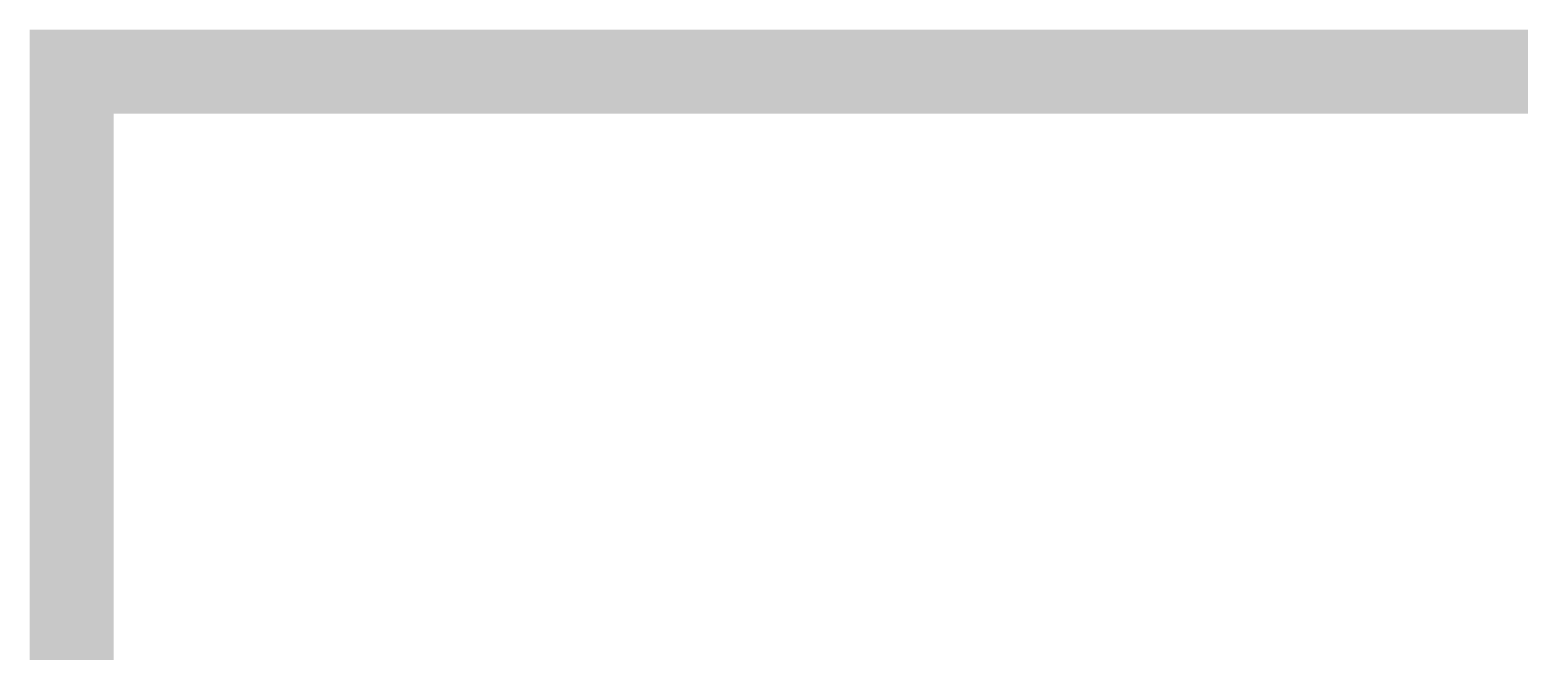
# Paper-space layout 'A3 Horizontal imp' of a CAD drawing. Header units: millimetres. Extents: x 0 to 420, y 0 to 297.
# Drawn here: x 214.34 to 232.17, y 48.24 to 55.67 of the extents above; entities that cross this region are included whole.
import ezdxf

# ---------------------------------------------------------------- set-up
doc = ezdxf.new("R2010")
doc.units = ezdxf.units.MM
doc.header["$LTSCALE"] = 0.5
doc.layers.add('format', color=7, linetype='Continuous')

psp = doc.layouts.new('A3 Horizontal imp')

# ---------------------------------------------------------------- linework, layer by layer
at = {"layer": 'format', "const_width": 1.0033446813075}
psp.add_lwpolyline([(325.2097638785942, 19.04822074716894), (375.3769979439693, 19.04822074716889), (375.3769979439693, 5.001395208864086), (214.8418489347694, 5.001395208864256), (214.8418489347695, 55.1686292742392), (325.2097638785943, 55.16862927423909), (325.2097638785942, 5.001395208864142)], dxfattribs=at)

doc.saveas('drawing.dxf')
